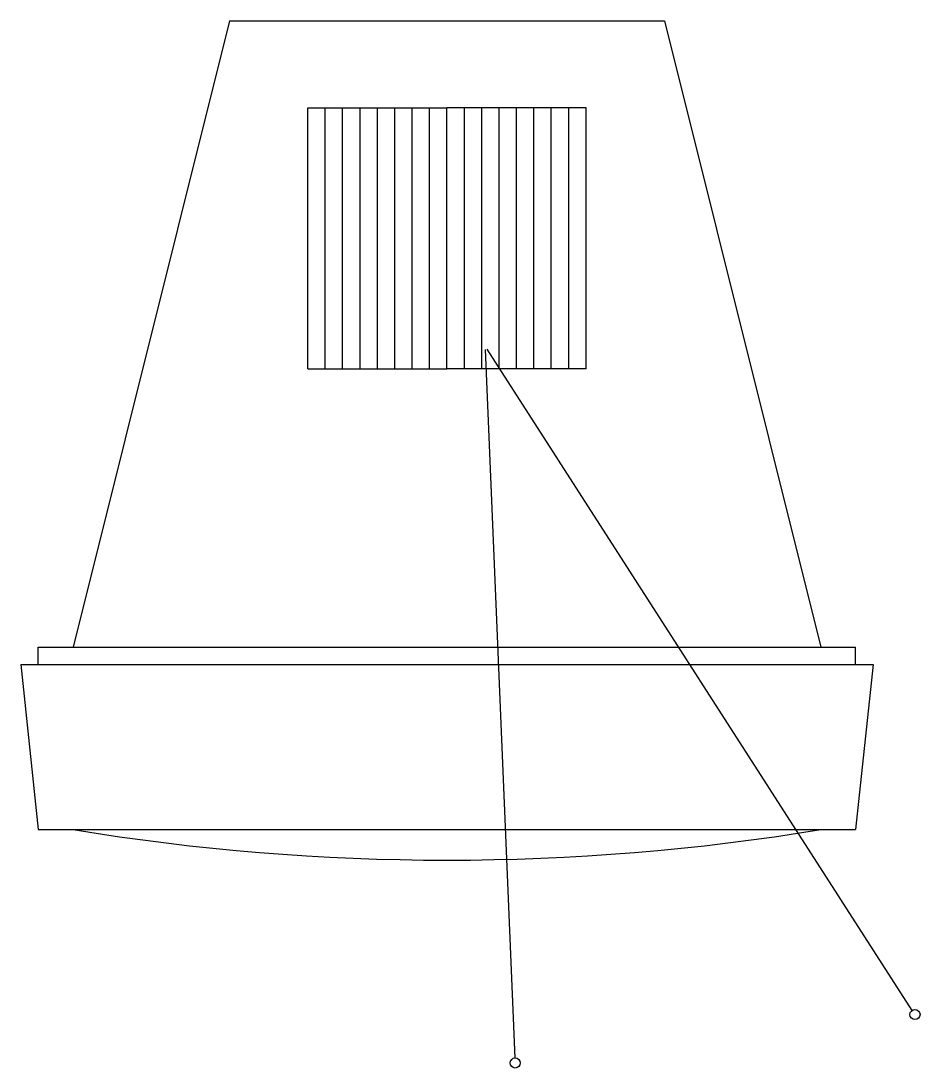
# Model space of a CAD drawing. Extents: x 0.606 to 1.091, y 0.68 to 1.244.
import ezdxf

# ---------------------------------------------------------------- set-up
doc = ezdxf.new("R2010")
doc.units = 0
doc.layers.get('0').update_dxf_attribs({"linetype": 'CONTINUOUS'})

msp = doc.modelspace()

# ---------------------------------------------------------------- linework, layer by layer
at = {"color": 0}
for p, q in [((0.71841, 1.24423), (0.63404, 0.90673)), ((0.71841, 1.24423), (0.95279, 1.24423)), ((0.95279, 1.24423), (1.03716, 0.90673)), ((0.7606, 1.19736), (0.8356, 1.19736)), ((0.7606, 1.05673), (0.7606, 1.19736)), ((0.76998, 1.05673), (0.76998, 1.19736)), ((0.77935, 1.05673), (0.77935, 1.19736)), ((0.78873, 1.05673), (0.78873, 1.19736)), ((0.7981, 1.05673), (0.7981, 1.19736)), ((0.80748, 1.05673), (0.80748, 1.19736)), ((0.81685, 1.05673), (0.81685, 1.19736)), ((0.82623, 1.05673), (0.82623, 1.19736)), ((0.8356, 1.05673), (0.8356, 1.19736)), ((0.9106, 1.19736), (0.8356, 1.19736)), ((0.8356, 1.05673), (0.8356, 1.19736)), ((0.84498, 1.05673), (0.84498, 1.19736)), ((0.85435, 1.05673), (0.85435, 1.19736)), ((0.86373, 1.05673), (0.86373, 1.19736)), ((0.8731, 1.05673), (0.8731, 1.19736)), ((0.88248, 1.05673), (0.88248, 1.19736)), ((0.89185, 1.05673), (0.89185, 1.19736)), ((0.90123, 1.05673), (0.90123, 1.19736)), ((0.9106, 1.05673), (0.9106, 1.19736)), ((0.7606, 1.05673), (0.8356, 1.05673)), ((0.9106, 1.05673), (0.8356, 1.05673)), ((0.61529, 0.90673), (1.05591, 0.90673)), ((0.61529, 0.89736), (0.61529, 0.90673)), ((1.05591, 0.89736), (1.05591, 0.90673)), ((0.60591, 0.89736), (1.06529, 0.89736)), ((0.60591, 0.89736), (0.61529, 0.8083)), ((1.06529, 0.89736), (1.05591, 0.8083)), ((0.61529, 0.8083), (1.05591, 0.8083))]:
    msp.add_line(p, q, dxfattribs=at)
for points in [[(0.85628, 1.06707), (0.87227, 0.68521)], [(0.85707, 1.06727), (1.08619, 0.71069)]]:
    msp.add_lwpolyline(points, dxfattribs=at)
for centre in [(1.08792, 0.70857), (0.87241, 0.68248)]:
    msp.add_circle(centre, 0.00273, dxfattribs=at)
msp.add_arc((0.8356, 2.0341), 1.24227, 260.66226, 279.33774, dxfattribs=at)

doc.saveas('drawing.dxf')
